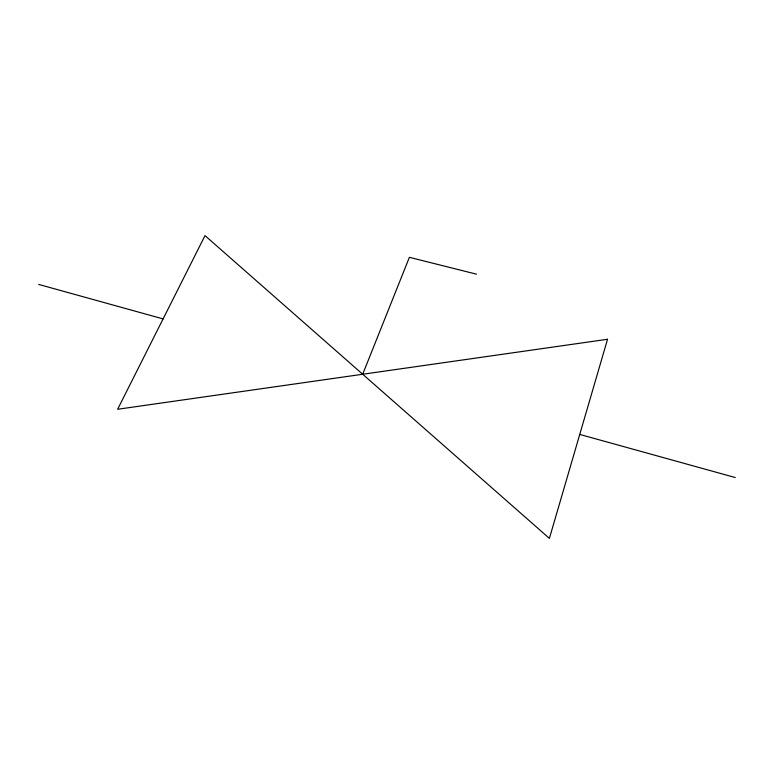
<?xml version="1.0" encoding="UTF-8"?>
<svg xmlns="http://www.w3.org/2000/svg" width="774" height="774" viewBox="0 0 774 774"><rect width="100%" height="100%" fill="white"/><g stroke="black" fill="none" stroke-linecap="round" stroke-linejoin="round"><path stroke-width="1.16" d="M362.696 374.248L409.388 257.316L476.503 274.18M38.7 284.426L163.091 318.907M579.745 434.427L735.3 477.548M607.532 339.273L549.395 538.385L205.004 235.615L117.629 409.272L607.532 339.273"/></g></svg>
